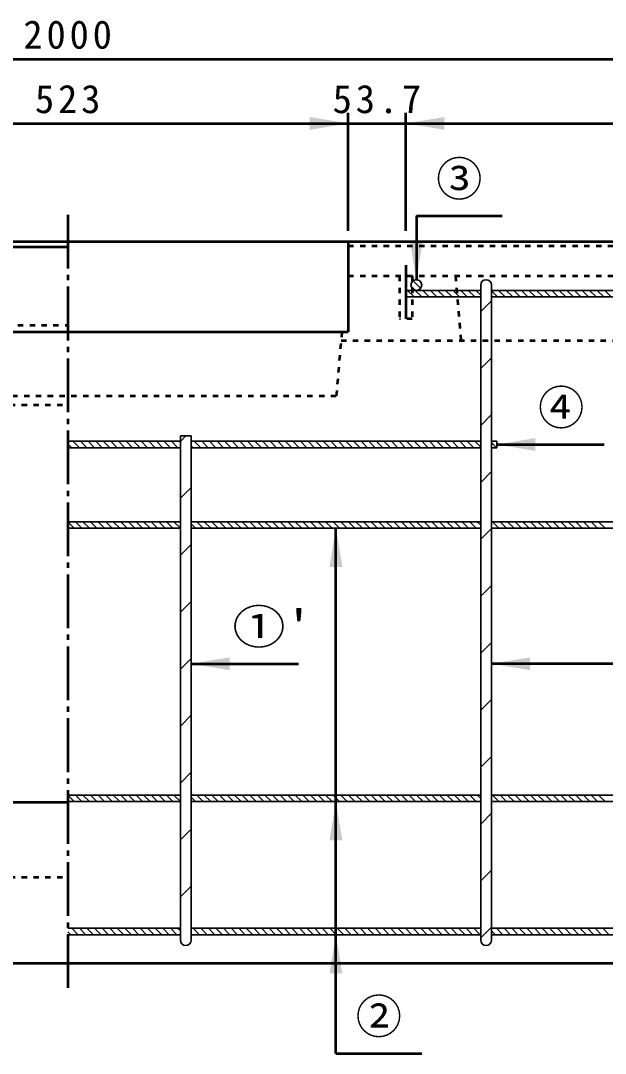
# Model space of a CAD drawing. Units: millimetres, scale not verified. Extents: x 100 to 4105, y 100 to 2870.
# Drawn here: x 2890 to 3436, y 825 to 1787 of the extents above; entities that cross this region are included whole.
import ezdxf
from ezdxf.enums import TextEntityAlignment as Align

# ---------------------------------------------------------------- set-up
doc = ezdxf.new("R2010")
doc.units = ezdxf.units.MM
doc.header["$LTSCALE"] = 5
doc.linetypes.add('USER1', pattern=[2.2, 1, -1.2])
doc.linetypes.add('USER3', pattern=[13.4, 10, -1.2, 1, -1.2])
doc.layers.add('V-nasSTD', color=7, linetype='Continuous', lineweight=35)
doc.styles.add('ＭＳ ゴシック', font='')
doc.styles.get('ＭＳ ゴシック').set_extended_font_data('MS Gothic')

msp = doc.modelspace()

# ---------------------------------------------------------------- hatches: boundary and pattern name
at = {"layer": 'V-nasSTD'}
for points in [[(3159.85, 1685.38), (3195.85, 1691.38), (3159.85, 1697.38)], [(3285.55, 1697.38), (3249.55, 1691.38), (3285.55, 1685.38)], [(3265.35, 1581.88), (3259.35, 1545.88), (3253.35, 1581.88)], [(3370.35, 1398.38), (3334.35, 1392.38), (3370.35, 1386.38)], [(3190.35, 1278.38), (3184.35, 1314.38), (3178.35, 1278.38)], [(3085.35, 1194.195), (3049.35, 1188.195), (3085.35, 1182.195)], [(3365.35, 1194.195), (3329.35, 1188.195), (3365.35, 1182.195)], [(3190.35, 1023.88), (3184.35, 1059.88), (3178.35, 1023.88)], [(3190.35, 899.88), (3184.35, 935.88), (3178.35, 899.88)]]:
    msp.add_hatch(color=256, dxfattribs=at).paths.add_polyline_path(points)

# ---------------------------------------------------------------- linework, layer by layer
at = {"layer": 'V-nasSTD', "lineweight": 50}
for p, q in [((1934.35, 1751.38), (3934.35, 1751.38)), ((3195.85, 1591.38), (3195.85, 1701.38)), ((3249.55, 1591.38), (3249.55, 1701.38)), ((2672.85, 1691.38), (3195.85, 1691.38)), ((3195.85, 1691.38), (3249.55, 1691.38)), ((3249.55, 1691.38), (3880.65, 1691.38)), ((3259.35, 1605.38), (3259.35, 1545.88)), ((3259.35, 1605.38), (3339.35, 1605.38)), ((2672.85, 1581.38), (3195.85, 1581.38)), ((3195.85, 1581.38), (3934.35, 1581.38)), ((3195.85, 1581.38), (3195.85, 1497.38)), ((2672.85, 1576.38), (2934.35, 1576.38)), ((2672.85, 1497.38), (3195.85, 1497.38)), ((3334.35, 1392.38), (3434.35, 1392.38)), ((3184.35, 825.38), (3184.35, 1314.38)), ((3049.35, 1188.195), (3149.35, 1188.195)), ((4037.35, 1188.195), (3329.35, 1188.195)), ((2054.35, 1059.38), (2934.35, 1059.38)), ((1934.35, 909.38), (3934.35, 909.38)), ((3184.35, 825.38), (3264.35, 825.38))]:
    msp.add_line(p, q, dxfattribs=at)
at = {"layer": 'V-nasSTD', "linetype": 'USER3', "lineweight": 50}
for p, q in [((2934.35, 1606.38), (2934.35, 884.38)), ((3249.55, 1559.38), (3249.55, 1509.38))]:
    msp.add_line(p, q, dxfattribs=at)
at = {"layer": 'V-nasSTD', "linetype": 'USER1', "lineweight": 50}
for p, q in [((3195.85, 1577.38), (3934.35, 1577.38)), ((3195.85, 1549.38), (3934.35, 1549.38)), ((3243.55, 1549.38), (3243.55, 1509.38)), ((3255.55, 1549.38), (3255.55, 1509.38)), ((3295.85, 1549.38), (3300.85, 1489.38)), ((2678.85, 1503.38), (2934.35, 1503.38)), ((3255.55, 1509.38), (3243.55, 1509.38)), ((3189.85, 1497.38), (3184.591, 1437.269)), ((3189.151, 1489.38), (3934.35, 1489.38)), ((3184.591, 1437.269), (2684.109, 1437.269)), ((1934.35, 1429.38), (2934.35, 1429.38)), ((1934.35, 989.38), (2934.35, 989.38))]:
    msp.add_line(p, q, dxfattribs=at)
at = {"layer": 'V-nasSTD'}
for p, q in [((3254.494, 1539.69), (3258.16, 1536.024)), ((3256.364, 1544.891), (3263.361, 1537.894)), ((3319.35, 930.88), (3319.35, 1540.88)), ((3329.35, 1540.88), (3329.35, 930.88)), ((3319.35, 1535.88), (3249.35, 1535.88)), ((3249.35, 1529.88), (3249.35, 1535.88)), ((3249.35, 1530.691), (3250.161, 1529.88)), ((3319.35, 1529.88), (3249.35, 1529.88)), ((3251.232, 1535.88), (3257.232, 1529.88)), ((3258.304, 1535.88), (3264.304, 1529.88)), ((3265.375, 1535.88), (3271.375, 1529.88)), ((3272.446, 1535.88), (3278.446, 1529.88)), ((3279.517, 1535.88), (3285.517, 1529.88)), ((3286.588, 1535.88), (3292.588, 1529.88)), ((3293.659, 1535.88), (3299.659, 1529.88)), ((3300.73, 1535.88), (3306.73, 1529.88)), ((3307.801, 1535.88), (3313.801, 1529.88)), ((3314.872, 1535.88), (3319.35, 1531.402)), ((3329.35, 1535.88), (3539.35, 1535.88)), ((3329.35, 1535.544), (3335.014, 1529.88)), ((3539.35, 1529.88), (3329.35, 1529.88)), ((3336.085, 1535.88), (3342.085, 1529.88)), ((3343.156, 1535.88), (3349.156, 1529.88)), ((3350.227, 1535.88), (3356.227, 1529.88)), ((3357.298, 1535.88), (3363.298, 1529.88)), ((3364.37, 1535.88), (3370.37, 1529.88)), ((3371.441, 1535.88), (3377.441, 1529.88)), ((3378.512, 1535.88), (3384.512, 1529.88)), ((3385.583, 1535.88), (3391.583, 1529.88)), ((3392.654, 1535.88), (3398.654, 1529.88)), ((3399.725, 1535.88), (3405.725, 1529.88)), ((3406.796, 1535.88), (3412.796, 1529.88)), ((3413.867, 1535.88), (3419.867, 1529.88)), ((3420.938, 1535.88), (3426.938, 1529.88)), ((3428.009, 1535.88), (3434.009, 1529.88)), ((3435.08, 1535.88), (3441.08, 1529.88)), ((3319.35, 1516.228), (3329.35, 1526.228)), ((3319.35, 1463.195), (3329.35, 1473.195)), ((3319.35, 1410.162), (3329.35, 1420.162)), ((2934.35, 1395.38), (3039.35, 1395.38)), ((2939.184, 1395.38), (2945.184, 1389.38)), ((2946.255, 1395.38), (2952.255, 1389.38)), ((2953.326, 1395.38), (2959.326, 1389.38)), ((2960.397, 1395.38), (2966.397, 1389.38)), ((2967.468, 1395.38), (2973.468, 1389.38)), ((2974.539, 1395.38), (2980.539, 1389.38)), ((2981.611, 1395.38), (2987.611, 1389.38)), ((2988.682, 1395.38), (2994.682, 1389.38)), ((2995.753, 1395.38), (3001.753, 1389.38)), ((3002.824, 1395.38), (3008.824, 1389.38)), ((3009.895, 1395.38), (3015.895, 1389.38)), ((3016.966, 1395.38), (3022.966, 1389.38)), ((3024.037, 1395.38), (3030.037, 1389.38)), ((3031.108, 1395.38), (3037.108, 1389.38)), ((3038.179, 1395.38), (3039.35, 1394.209)), ((3039.35, 930.88), (3039.35, 1400.38)), ((3039.35, 1400.38), (3049.35, 1400.38)), ((3039.35, 1395.327), (3044.404, 1400.38)), ((3049.35, 1400.38), (3049.35, 930.88)), ((3049.35, 1395.38), (3319.35, 1395.38)), ((3052.321, 1395.38), (3058.321, 1389.38)), ((3059.392, 1395.38), (3065.392, 1389.38)), ((3066.463, 1395.38), (3072.463, 1389.38)), ((3073.534, 1395.38), (3079.534, 1389.38)), ((3080.605, 1395.38), (3086.605, 1389.38)), ((3087.677, 1395.38), (3093.677, 1389.38)), ((3094.748, 1395.38), (3100.748, 1389.38)), ((3101.819, 1395.38), (3107.819, 1389.38)), ((3108.89, 1395.38), (3114.89, 1389.38)), ((3115.961, 1395.38), (3121.961, 1389.38)), ((3123.032, 1395.38), (3129.032, 1389.38)), ((3130.103, 1395.38), (3136.103, 1389.38)), ((3137.174, 1395.38), (3143.174, 1389.38)), ((3144.245, 1395.38), (3150.245, 1389.38)), ((3151.316, 1395.38), (3157.316, 1389.38)), ((3158.387, 1395.38), (3164.387, 1389.38)), ((3165.458, 1395.38), (3171.458, 1389.38)), ((3172.529, 1395.38), (3178.529, 1389.38)), ((3179.6, 1395.38), (3185.6, 1389.38)), ((3186.671, 1395.38), (3192.671, 1389.38)), ((3193.743, 1395.38), (3199.743, 1389.38)), ((3200.814, 1395.38), (3206.814, 1389.38)), ((3207.885, 1395.38), (3213.885, 1389.38)), ((3214.956, 1395.38), (3220.956, 1389.38)), ((3222.027, 1395.38), (3228.027, 1389.38)), ((3229.098, 1395.38), (3235.098, 1389.38)), ((3236.169, 1395.38), (3242.169, 1389.38)), ((3243.24, 1395.38), (3249.24, 1389.38)), ((3250.311, 1395.38), (3256.311, 1389.38)), ((3257.382, 1395.38), (3263.382, 1389.38)), ((3264.453, 1395.38), (3270.453, 1389.38)), ((3271.524, 1395.38), (3277.524, 1389.38)), ((3278.595, 1395.38), (3284.595, 1389.38)), ((3285.666, 1395.38), (3291.666, 1389.38)), ((3292.738, 1395.38), (3298.738, 1389.38)), ((3299.809, 1395.38), (3305.809, 1389.38)), ((3306.88, 1395.38), (3312.88, 1389.38)), ((3313.951, 1395.38), (3319.35, 1389.981)), ((3329.35, 1395.38), (3334.35, 1395.38)), ((3334.35, 1395.38), (3334.35, 1389.38)), ((2934.35, 1393.143), (2938.113, 1389.38)), ((3039.35, 1389.38), (2934.35, 1389.38)), ((3049.35, 1391.28), (3051.25, 1389.38)), ((3049.35, 1389.38), (3319.35, 1389.38)), ((3329.35, 1394.123), (3334.093, 1389.38)), ((3334.35, 1389.38), (3329.35, 1389.38)), ((3319.35, 1357.129), (3329.35, 1367.129)), ((3039.35, 1342.294), (3049.35, 1352.294)), ((2934.35, 1320.38), (3039.35, 1320.38)), ((2934.35, 1320.364), (2940.334, 1314.38)), ((2941.405, 1320.38), (2947.405, 1314.38)), ((2948.476, 1320.38), (2954.476, 1314.38)), ((2955.547, 1320.38), (2961.547, 1314.38)), ((2962.618, 1320.38), (2968.618, 1314.38)), ((2969.689, 1320.38), (2975.689, 1314.38)), ((2976.76, 1320.38), (2982.76, 1314.38)), ((2983.831, 1320.38), (2989.831, 1314.38)), ((2990.902, 1320.38), (2996.902, 1314.38)), ((2997.973, 1320.38), (3003.973, 1314.38)), ((3005.045, 1320.38), (3011.045, 1314.38)), ((3012.116, 1320.38), (3018.116, 1314.38)), ((3019.187, 1320.38), (3025.187, 1314.38)), ((3026.258, 1320.38), (3032.258, 1314.38)), ((3033.329, 1320.38), (3039.329, 1314.38)), ((3049.35, 1320.38), (3319.35, 1320.38)), ((3049.35, 1318.501), (3053.471, 1314.38)), ((3054.542, 1320.38), (3060.542, 1314.38)), ((3061.613, 1320.38), (3067.613, 1314.38)), ((3068.684, 1320.38), (3074.684, 1314.38)), ((3075.755, 1320.38), (3081.755, 1314.38)), ((3082.826, 1320.38), (3088.826, 1314.38)), ((3089.897, 1320.38), (3095.897, 1314.38)), ((3096.968, 1320.38), (3102.968, 1314.38)), ((3104.039, 1320.38), (3110.039, 1314.38)), ((3111.111, 1320.38), (3117.111, 1314.38)), ((3118.182, 1320.38), (3124.182, 1314.38)), ((3125.253, 1320.38), (3131.253, 1314.38)), ((3132.324, 1320.38), (3138.324, 1314.38)), ((3139.395, 1320.38), (3145.395, 1314.38)), ((3146.466, 1320.38), (3152.466, 1314.38)), ((3153.537, 1320.38), (3159.537, 1314.38)), ((3160.608, 1320.38), (3166.608, 1314.38)), ((3167.679, 1320.38), (3173.679, 1314.38)), ((3174.75, 1320.38), (3180.75, 1314.38)), ((3181.821, 1320.38), (3187.821, 1314.38)), ((3188.892, 1320.38), (3194.892, 1314.38)), ((3195.963, 1320.38), (3201.963, 1314.38)), ((3203.034, 1320.38), (3209.034, 1314.38)), ((3210.105, 1320.38), (3216.105, 1314.38)), ((3217.177, 1320.38), (3223.177, 1314.38)), ((3224.248, 1320.38), (3230.248, 1314.38)), ((3231.319, 1320.38), (3237.319, 1314.38)), ((3238.39, 1320.38), (3244.39, 1314.38)), ((3245.461, 1320.38), (3251.461, 1314.38)), ((3252.532, 1320.38), (3258.532, 1314.38)), ((3259.603, 1320.38), (3265.603, 1314.38)), ((3266.674, 1320.38), (3272.674, 1314.38)), ((3273.745, 1320.38), (3279.745, 1314.38)), ((3280.816, 1320.38), (3286.816, 1314.38)), ((3287.887, 1320.38), (3293.887, 1314.38)), ((3294.958, 1320.38), (3300.958, 1314.38)), ((3302.029, 1320.38), (3308.029, 1314.38)), ((3309.1, 1320.38), (3315.1, 1314.38)), ((3316.171, 1320.38), (3319.35, 1317.202)), ((3329.35, 1320.38), (3539.35, 1320.38)), ((3330.314, 1320.38), (3336.314, 1314.38)), ((3337.385, 1320.38), (3343.385, 1314.38)), ((3344.456, 1320.38), (3350.456, 1314.38)), ((3351.527, 1320.38), (3357.527, 1314.38)), ((3358.598, 1320.38), (3364.598, 1314.38)), ((3365.669, 1320.38), (3371.669, 1314.38)), ((3372.74, 1320.38), (3378.74, 1314.38)), ((3379.811, 1320.38), (3385.811, 1314.38)), ((3386.882, 1320.38), (3392.882, 1314.38)), ((3393.953, 1320.38), (3399.953, 1314.38)), ((3401.024, 1320.38), (3407.024, 1314.38)), ((3408.095, 1320.38), (3414.095, 1314.38)), ((3415.166, 1320.38), (3421.166, 1314.38)), ((3422.238, 1320.38), (3428.238, 1314.38)), ((3429.309, 1320.38), (3435.309, 1314.38)), ((2934.35, 1314.38), (3039.35, 1314.38)), ((3049.35, 1314.38), (3319.35, 1314.38)), ((3319.35, 1304.096), (3329.35, 1314.096)), ((3539.35, 1314.38), (3329.35, 1314.38)), ((3039.35, 1289.261), (3049.35, 1299.261)), ((3319.35, 1251.063), (3329.35, 1261.063)), ((3039.35, 1236.228), (3049.35, 1246.228)), ((3319.35, 1198.03), (3329.35, 1208.03)), ((3039.35, 1183.195), (3049.35, 1193.195)), ((3319.35, 1144.997), (3329.35, 1154.997)), ((3039.35, 1130.162), (3049.35, 1140.162)), ((3319.35, 1091.964), (3329.35, 1101.964)), ((3039.35, 1077.129), (3049.35, 1087.129)), ((2934.35, 1065.88), (3039.35, 1065.88)), ((2934.35, 1065.864), (2940.334, 1059.88)), ((2934.35, 1059.88), (3039.35, 1059.88)), ((2941.405, 1065.88), (2947.405, 1059.88)), ((2948.476, 1065.88), (2954.476, 1059.88)), ((2955.547, 1065.88), (2961.547, 1059.88)), ((2962.618, 1065.88), (2968.618, 1059.88)), ((2969.689, 1065.88), (2975.689, 1059.88)), ((2976.76, 1065.88), (2982.76, 1059.88)), ((2983.831, 1065.88), (2989.831, 1059.88)), ((2990.902, 1065.88), (2996.902, 1059.88)), ((2997.973, 1065.88), (3003.973, 1059.88)), ((3005.045, 1065.88), (3011.045, 1059.88)), ((3012.116, 1065.88), (3018.116, 1059.88)), ((3019.187, 1065.88), (3025.187, 1059.88)), ((3026.258, 1065.88), (3032.258, 1059.88)), ((3033.329, 1065.88), (3039.329, 1059.88)), ((3049.35, 1065.88), (3319.35, 1065.88)), ((3049.35, 1064.001), (3053.471, 1059.88)), ((3049.35, 1059.88), (3319.35, 1059.88)), ((3054.542, 1065.88), (3060.542, 1059.88)), ((3061.613, 1065.88), (3067.613, 1059.88)), ((3068.684, 1065.88), (3074.684, 1059.88)), ((3075.755, 1065.88), (3081.755, 1059.88)), ((3082.826, 1065.88), (3088.826, 1059.88)), ((3089.897, 1065.88), (3095.897, 1059.88)), ((3096.968, 1065.88), (3102.968, 1059.88)), ((3104.039, 1065.88), (3110.039, 1059.88)), ((3111.111, 1065.88), (3117.111, 1059.88)), ((3118.182, 1065.88), (3124.182, 1059.88)), ((3125.253, 1065.88), (3131.253, 1059.88)), ((3132.324, 1065.88), (3138.324, 1059.88)), ((3139.395, 1065.88), (3145.395, 1059.88)), ((3146.466, 1065.88), (3152.466, 1059.88)), ((3153.537, 1065.88), (3159.537, 1059.88)), ((3160.608, 1065.88), (3166.608, 1059.88)), ((3167.679, 1065.88), (3173.679, 1059.88)), ((3174.75, 1065.88), (3180.75, 1059.88)), ((3181.821, 1065.88), (3187.821, 1059.88)), ((3188.892, 1065.88), (3194.892, 1059.88)), ((3195.963, 1065.88), (3201.963, 1059.88)), ((3203.034, 1065.88), (3209.034, 1059.88)), ((3210.105, 1065.88), (3216.105, 1059.88)), ((3217.177, 1065.88), (3223.177, 1059.88)), ((3224.248, 1065.88), (3230.248, 1059.88)), ((3231.319, 1065.88), (3237.319, 1059.88)), ((3238.39, 1065.88), (3244.39, 1059.88)), ((3245.461, 1065.88), (3251.461, 1059.88)), ((3252.532, 1065.88), (3258.532, 1059.88)), ((3259.603, 1065.88), (3265.603, 1059.88)), ((3266.674, 1065.88), (3272.674, 1059.88)), ((3273.745, 1065.88), (3279.745, 1059.88)), ((3280.816, 1065.88), (3286.816, 1059.88)), ((3287.887, 1065.88), (3293.887, 1059.88)), ((3294.958, 1065.88), (3300.958, 1059.88)), ((3302.029, 1065.88), (3308.029, 1059.88)), ((3309.1, 1065.88), (3315.1, 1059.88)), ((3316.171, 1065.88), (3319.35, 1062.702)), ((3329.35, 1065.88), (3539.35, 1065.88)), ((3539.35, 1059.88), (3329.35, 1059.88)), ((3330.314, 1065.88), (3336.314, 1059.88)), ((3337.385, 1065.88), (3343.385, 1059.88)), ((3344.456, 1065.88), (3350.456, 1059.88)), ((3351.527, 1065.88), (3357.527, 1059.88)), ((3358.598, 1065.88), (3364.598, 1059.88)), ((3365.669, 1065.88), (3371.669, 1059.88)), ((3372.74, 1065.88), (3378.74, 1059.88)), ((3379.811, 1065.88), (3385.811, 1059.88)), ((3386.882, 1065.88), (3392.882, 1059.88)), ((3393.953, 1065.88), (3399.953, 1059.88)), ((3401.024, 1065.88), (3407.024, 1059.88)), ((3408.095, 1065.88), (3414.095, 1059.88)), ((3415.166, 1065.88), (3421.166, 1059.88)), ((3422.238, 1065.88), (3428.238, 1059.88)), ((3429.309, 1065.88), (3435.309, 1059.88)), ((3319.35, 1038.931), (3329.35, 1048.931)), ((3039.35, 1024.096), (3049.35, 1034.096)), ((3319.35, 985.898), (3329.35, 995.898)), ((3039.35, 971.063), (3049.35, 981.063)), ((3319.35, 932.865), (3329.35, 942.865)), ((2934.35, 941.88), (3039.35, 941.88)), ((2934.35, 938.585), (2937.055, 935.88)), ((2934.35, 935.88), (3039.35, 935.88)), ((2938.126, 941.88), (2944.126, 935.88)), ((2945.197, 941.88), (2951.197, 935.88)), ((2952.268, 941.88), (2958.268, 935.88)), ((2959.339, 941.88), (2965.339, 935.88)), ((2966.41, 941.88), (2972.41, 935.88)), ((2973.481, 941.88), (2979.481, 935.88)), ((2980.552, 941.88), (2986.552, 935.88)), ((2987.623, 941.88), (2993.623, 935.88)), ((2994.694, 941.88), (3000.694, 935.88)), ((3001.765, 941.88), (3007.765, 935.88)), ((3008.836, 941.88), (3014.836, 935.88)), ((3015.907, 941.88), (3021.907, 935.88)), ((3022.978, 941.88), (3028.978, 935.88)), ((3030.05, 941.88), (3036.05, 935.88)), ((3037.121, 941.88), (3039.35, 939.651)), ((3049.35, 941.88), (3319.35, 941.88)), ((3049.35, 936.722), (3050.192, 935.88)), ((3049.35, 935.88), (3319.35, 935.88)), ((3051.263, 941.88), (3057.263, 935.88)), ((3058.334, 941.88), (3064.334, 935.88)), ((3065.405, 941.88), (3071.405, 935.88)), ((3072.476, 941.88), (3078.476, 935.88)), ((3079.547, 941.88), (3085.547, 935.88)), ((3086.618, 941.88), (3092.618, 935.88)), ((3093.689, 941.88), (3099.689, 935.88)), ((3100.76, 941.88), (3106.76, 935.88)), ((3107.831, 941.88), (3113.831, 935.88)), ((3114.902, 941.88), (3120.902, 935.88)), ((3121.973, 941.88), (3127.973, 935.88)), ((3129.045, 941.88), (3135.045, 935.88)), ((3136.116, 941.88), (3142.116, 935.88)), ((3143.187, 941.88), (3149.187, 935.88)), ((3150.258, 941.88), (3156.258, 935.88)), ((3157.329, 941.88), (3163.329, 935.88)), ((3164.4, 941.88), (3170.4, 935.88)), ((3171.471, 941.88), (3177.471, 935.88)), ((3178.542, 941.88), (3184.542, 935.88)), ((3185.613, 941.88), (3191.613, 935.88)), ((3192.684, 941.88), (3198.684, 935.88)), ((3199.755, 941.88), (3205.755, 935.88)), ((3206.826, 941.88), (3212.826, 935.88)), ((3213.897, 941.88), (3219.897, 935.88)), ((3220.968, 941.88), (3226.968, 935.88)), ((3228.039, 941.88), (3234.039, 935.88)), ((3235.111, 941.88), (3241.111, 935.88)), ((3242.182, 941.88), (3248.182, 935.88)), ((3249.253, 941.88), (3255.253, 935.88)), ((3256.324, 941.88), (3262.324, 935.88)), ((3263.395, 941.88), (3269.395, 935.88)), ((3270.466, 941.88), (3276.466, 935.88)), ((3277.537, 941.88), (3283.537, 935.88)), ((3284.608, 941.88), (3290.608, 935.88)), ((3291.679, 941.88), (3297.679, 935.88)), ((3298.75, 941.88), (3304.75, 935.88)), ((3305.821, 941.88), (3311.821, 935.88)), ((3312.892, 941.88), (3318.892, 935.88)), ((3329.35, 941.88), (3539.35, 941.88)), ((3329.35, 939.564), (3333.034, 935.88)), ((3539.35, 935.88), (3329.35, 935.88)), ((3334.105, 941.88), (3340.105, 935.88)), ((3341.177, 941.88), (3347.177, 935.88)), ((3348.248, 941.88), (3354.248, 935.88)), ((3355.319, 941.88), (3361.319, 935.88)), ((3362.39, 941.88), (3368.39, 935.88)), ((3369.461, 941.88), (3375.461, 935.88)), ((3376.532, 941.88), (3382.532, 935.88)), ((3383.603, 941.88), (3389.603, 935.88)), ((3390.674, 941.88), (3396.674, 935.88)), ((3397.745, 941.88), (3403.745, 935.88)), ((3404.816, 941.88), (3410.816, 935.88)), ((3411.887, 941.88), (3417.887, 935.88)), ((3418.958, 941.88), (3424.958, 935.88)), ((3426.029, 941.88), (3432.029, 935.88)), ((3433.1, 941.88), (3439.1, 935.88))]:
    msp.add_line(p, q, dxfattribs=at)
msp.add_circle((3259.35, 1540.88), 5, dxfattribs=at)
for centre, start, end in [((3324.35, 1540.88), 0, 180), ((3044.35, 930.88), 180, 0), ((3324.35, 930.88), 180, 0)]:
    msp.add_arc(centre, 5, start, end, dxfattribs=at)

# ---------------------------------------------------------------- texts
at = {"layer": 'V-nasSTD', "style": 'ＭＳ ゴシック'}
for s, p in [('③', (3277.75, 1655.58)), ('④', (3372.75, 1442.58)), ('②', (3202.75, 875.58))]:
    msp.add_text(s, height=31.67, dxfattribs=at).set_placement(p, align=Align.TOP_LEFT)
at = {"layer": 'V-nasSTD', "style": 'ＭＳ ゴシック', "width": 1.15}
msp.add_text("①'", height=31.67, dxfattribs=at).set_placement((3087.75, 1238.395), align=Align.TOP_LEFT)
at = {"layer": 'V-nasSTD', "char_height": 26.39, "attachment_point": 1, "style": 'ＭＳ ゴシック'}
for s, insert in [('\\T1.2;2000', (2892.95, 1787.38)), ('\\T1.2;523', (2903.75, 1727.38)), ('\\T1.2;53.7', (3181.3, 1727.38))]:
    msp.add_mtext(s, dxfattribs=dict(at, insert=insert))

doc.saveas('drawing.dxf')
